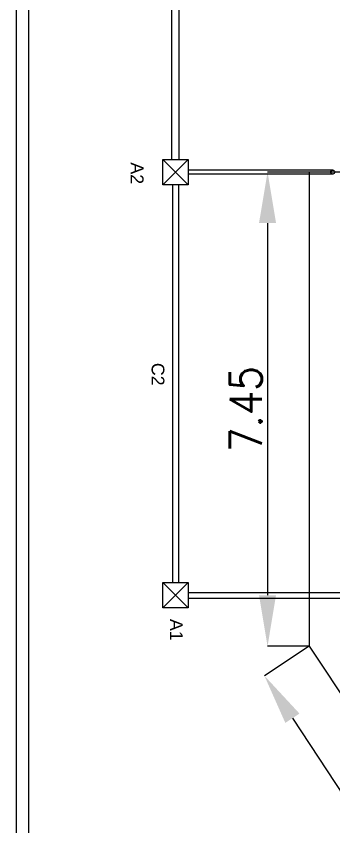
# Model space of a CAD drawing. Header units: inches. Extents: x -23 to 72981, y 9 to 49153.
# Drawn here: x 27.31 to 32.3, y 22.18 to 34.91 of the extents above; entities that cross this region are included whole.
import ezdxf

# ---------------------------------------------------------------- set-up
doc = ezdxf.new("R2010")
doc.units = ezdxf.units.IN
for name, color, linetype in [('Aguas pluviales', 140, 'Continuous'), ('Aguas sanitarias', 140, 'Continuous'), ('Elementos_A_P0', 251, 'Continuous'), ('Límites', 6, 'Continuous'), ('Pared parcela', 7, 'Continuous')]:
    doc.layers.add(name, color=color, linetype=linetype)
doc.styles.add('80-100', font='romans.shx', dxfattribs={"width": 0.9, "height": 0.5})
doc.styles.get("Standard").update_dxf_attribs({"font": 'arial.ttf'})
doc.dimstyles.new('Copia de 100_conlineas', dxfattribs={"dimtxt": 0.5, "dimasz": 0.8, "dimexe": 0, "dimexo": 0, "dimgap": 0.09, "dimtad": 1, "dimzin": 1, "dimdsep": 46, "dimtxsty": '80-100', "dimcen": 0.1, "dimclrd": 256, "dimclre": 256, "dimclrt": 256, "dimadec": 0, "dimazin": 0, "dimtfac": 1, "dimtix": 1, "dimtmove": 2, "dimatfit": 3, "dimfxl": 1, "dimtvp": 1.058824, "dimtolj": 1, "dimtzin": 1, "dimarcsym": 0})

# ---------------------------------------------------------------- blocks, each defined once
blk = doc.blocks.new('Arqueta')
for p, q in [((8.456, 7.642), (8.456, 8.042)), ((8.456, 8.042), (8.856, 8.042)), ((8.856, 8.042), (8.856, 7.642)), ((8.856, 7.642), (8.456, 7.642))]:
    blk.add_line(p, q)
blk = doc.blocks.new('*D115')
at = {"layer": 'Defpoints', "color": 0, "transparency": 16777216}
for p in [(31.911, 32.465), (31.256, 25.015), (31.911, 25.015)]:
    blk.add_point(p, dxfattribs=at)
at = {"layer": 'Elementos_A_P0', "lineweight": -2, "transparency": 16777216}
for p, q in [((31.911, 32.465), (31.256, 32.465)), ((31.256, 31.665), (31.256, 25.815)), ((31.911, 25.015), (31.256, 25.015))]:
    blk.add_line(p, q, dxfattribs=at)
at = {"layer": 'Elementos_A_P0', "transparency": 16777216}
for points in [[(31.122, 31.665), (31.389, 31.665), (31.256, 32.465)], [(31.122, 25.815), (31.389, 25.815), (31.256, 25.015)]]:
    blk.add_solid(points, dxfattribs=at)
at = {"layer": 'Elementos_A_P0', "transparency": 16777216, "insert": (30.916, 28.74), "char_height": 0.5, "attachment_point": 5, "rotation": 90, "style": '80-100'}
blk.add_mtext('\\A1;7.45', dxfattribs=at)
blk = doc.blocks.new('*D118')
at = {"layer": 'Defpoints', "color": 0, "transparency": 16777216}
for p in [(31.911, 25.015), (39.811, 13.015), (39.106, 12.551)]:
    blk.add_point(p, dxfattribs=at)
at = {"layer": 'Elementos_A_P0', "lineweight": -2, "transparency": 16777216}
for p, q in [((31.911, 25.015), (31.206, 24.551)), ((31.646, 23.882), (38.666, 13.219)), ((39.811, 13.015), (39.106, 12.551))]:
    blk.add_line(p, q, dxfattribs=at)
at = {"layer": 'Elementos_A_P0', "transparency": 16777216}
for points in [[(31.757, 23.956), (31.535, 23.809), (31.206, 24.551)], [(38.778, 13.292), (38.555, 13.146), (39.106, 12.551)]]:
    blk.add_solid(points, dxfattribs=at)
at = {"layer": 'Elementos_A_P0', "transparency": 16777216, "insert": (35.44, 18.738), "char_height": 0.5, "attachment_point": 5, "rotation": 303.3582, "style": '80-100'}
blk.add_mtext('\\A1;14.37', dxfattribs=at)

msp = doc.modelspace()

# ---------------------------------------------------------------- linework, layer by layer
at = {"layer": 'Aguas pluviales'}
for p, q in [((29.756, 32.665), (29.756, 42.19)), ((29.866, 32.665), (29.866, 42.19)), ((30.011, 32.665), (29.611, 32.265)), ((29.611, 32.665), (30.011, 32.265)), ((32.28, 32.496), (30.011, 32.496)), ((32.28, 32.433), (30.011, 32.433)), ((29.766, 32.265), (29.766, 26.015)), ((29.856, 32.265), (29.856, 26.015)), ((30.011, 26.015), (29.611, 25.615)), ((29.611, 26.015), (30.011, 25.615)), ((30.011, 25.86), (35.861, 25.86)), ((30.011, 25.77), (35.861, 25.77))]:
    msp.add_line(p, q, dxfattribs=at)
msp.add_circle((32.28, 32.465), 0.0315, dxfattribs=at)
at = {"layer": 'Aguas sanitarias'}
for p, q in [((32.411, 32.465), (31.911, 32.465)), ((31.911, 32.465), (31.911, 27.515)), ((31.911, 27.515), (31.911, 25.015)), ((31.911, 25.015), (39.811, 13.015))]:
    msp.add_line(p, q, dxfattribs=at)
at = {"layer": 'Límites'}
msp.add_lwpolyline([(27.311, 12.815), (52.311, 12.815), (52.311, 72.815), (27.311, 72.815), (27.311, 12.815)], dxfattribs=at)
msp.add_lwpolyline([(39.811, 12.815), (42.311, 12.815), (44.811, 12.815), (47.311, 12.815), (49.811, 12.815), (52.311, 12.815), (52.311, 17.815), (52.311, 72.815), (27.311, 72.815), (27.311, 12.815), (37.311, 12.815)], close=True, dxfattribs=at)
at = {"layer": 'Pared parcela'}
for p, q in [((27.311, 72.815), (27.311, 12.815)), ((27.511, 13.015), (27.511, 72.615))]:
    msp.add_line(p, q, dxfattribs=at)

# ---------------------------------------------------------------- block references
at = {"layer": 'Aguas pluviales', "rotation": 270}
for p in [(21.969, 41.121), (21.969, 34.471)]:
    msp.add_blockref('Arqueta', p, dxfattribs=at)

# ---------------------------------------------------------------- texts
at = {"layer": 'Aguas pluviales', "char_height": 0.2, "attachment_point": 1, "rotation": 270}
for s, insert in [('A2', (29.309, 32.618)), ('C2 ', (29.636, 29.467)), ('A1', (29.926, 25.443))]:
    msp.add_mtext_dynamic_manual_height_columns(s, width=10.69323, gutter_width=12.5, heights=[0], dxfattribs=dict(at, insert=insert))

# ---------------------------------------------------------------- dimensions: what is measured, and where the dimension line sits
at = {"layer": 'Elementos_A_P0'}
dim = msp.add_linear_dim(base=(31.256, 25.015), p1=(31.911, 32.465), p2=(31.911, 25.015), angle=90, dimstyle='Copia de 100_conlineas', dxfattribs=at)
dim.commit()
dim.dimension.update_dxf_attribs({"geometry": '*D115', "text_midpoint": (30.916, 28.74)})
dim = msp.add_aligned_dim(p1=(31.911, 25.015), p2=(39.811, 13.015), distance=-0.844, dimstyle='Copia de 100_conlineas', dxfattribs=at)
dim.commit()
dim.dimension.update_dxf_attribs({"geometry": '*D118', "text_midpoint": (35.44, 18.738)})

doc.saveas('drawing.dxf')
